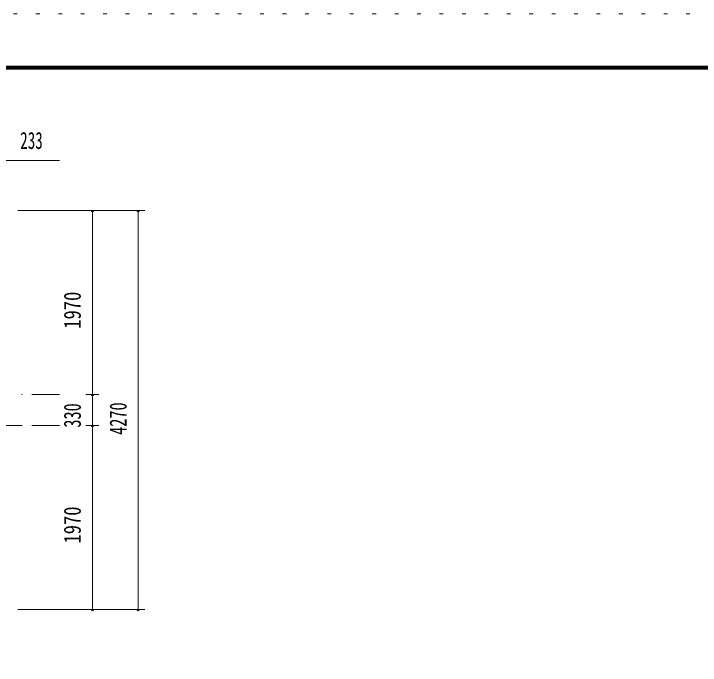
# Model space of a CAD drawing. Units: millimetres, scale not verified. Extents: x -34086 to 34091, y -14700 to 14700.
# Drawn here: x 5953 to 13301, y 7724 to 14700 of the extents above; entities that cross this region are included whole.
import ezdxf
from ezdxf.enums import TextEntityAlignment as Align

# ---------------------------------------------------------------- set-up
doc = ezdxf.new("R2010")
doc.units = ezdxf.units.MM
doc.header["$LTSCALE"] = 80
doc.linetypes.add('USER3', pattern=[24, 12, -5, 2, -5])
doc.linetypes.add('USER4', pattern=[3, 0.5, -2.5])
for name, color, linetype, lineweight in [('0-3_1-27CENTER', 3, 'USER3', 18), ('0-5_1-57DIM', 3, 'Continuous', 18), ('0-C_F-F1PAPER', 5, 'Continuous', 18), ('0-D_F-E_J_ADD', 5, 'USER4', 18)]:
    doc.layers.add(name, color=color, linetype=linetype, lineweight=lineweight)
doc.styles.add('ＭＳ ゴシック', font='')
doc.styles.get('ＭＳ ゴシック').set_extended_font_data('MS Gothic')

msp = doc.modelspace()

# ---------------------------------------------------------------- linework, layer by layer
at = {"layer": '0-3_1-27CENTER'}
for p, q in [((-4922.68, 10622.54), (6043.32, 10622.54)), ((6043.32, 10292.54), (-4922.68, 10292.54))]:
    msp.add_line(p, q, dxfattribs=at)
at = {"layer": '0-5_1-57DIM'}
for p, q in [((-5322.18, 13127.54), (6442.82, 13127.54)), ((5998.32, 12592.54), (7355.32, 12592.54)), ((6809.32, 12592.54), (6781.32, 12592.54)), ((6795.32, 12592.54), (6795.32, 8322.54)), ((7299.32, 12592.54), (7271.32, 12592.54)), ((7285.32, 12592.54), (7285.32, 8322.54)), ((6148.32, 10622.54), (6441.42, 10622.54)), ((6725.32, 10622.54), (6865.32, 10622.54)), ((6809.32, 10622.54), (6781.32, 10622.54)), ((6148.32, 10292.54), (6441.42, 10292.54)), ((6725.32, 10292.54), (6865.32, 10292.54)), ((6809.32, 10292.54), (6781.32, 10292.54)), ((5998.32, 8322.54), (7355.32, 8322.54)), ((6809.32, 8322.54), (6781.32, 8322.54)), ((7299.32, 8322.54), (7271.32, 8322.54))]:
    msp.add_line(p, q, dxfattribs=at)
for centre in [(6795.32, 12592.54), (7285.32, 12592.54), (6795.32, 10622.54), (6795.32, 10292.54), (6795.32, 8322.54), (7285.32, 8322.54)]:
    msp.add_arc(centre, 14, 180, 0, dxfattribs=at)
at = {"layer": '0-C_F-F1PAPER'}
for p, q in [((-6789.13, 14140), (33390.86, 14140)), ((-6785.63, 14136.5), (33387.36, 14136.5)), ((-6782.13, 14133), (33383.86, 14133)), ((-6778.63, 14129.5), (33380.36, 14129.5)), ((-6775.13, 14126), (33376.86, 14126)), ((-6771.63, 14122.5), (33373.36, 14122.5)), ((-6768.13, 14119), (33369.86, 14119)), ((-6764.63, 14115.5), (33366.37, 14115.5)), ((-6761.13, 14112), (33362.86, 14112)), ((-6757.63, 14108.5), (33359.36, 14108.5)), ((-6754.13, 14105), (33355.86, 14105))]:
    msp.add_line(p, q, dxfattribs=at)
at = {"layer": '0-D_F-E_J_ADD'}
msp.add_lwpolyline([(-7489.13, -14700), (-7489.13, 14700), (34090.87, 14700)], dxfattribs=at)

# ---------------------------------------------------------------- texts
at = {"layer": '0-5_1-57DIM', "color": 7, "style": 'ＭＳ ゴシック', "width": 0.65}
msp.add_text('233', height=182.3, dxfattribs=at).set_placement((6021.88, 13197.54), align=Align.BOTTOM_LEFT)
at = {"layer": '0-5_1-57DIM', "color": 7, "style": 'ＭＳ ゴシック'}
for s, width, p in [('1970', 0.8, (6725.32, 11327.28)), ('330', 0.7, (6725.32, 10268.79)), ('4270', 0.7, (7215.32, 10191.47)), ('1970', 0.8, (6725.32, 9027.28))]:
    msp.add_text(s, height=182.3, rotation=90, dxfattribs=dict(at, width=width)).set_placement(p, align=Align.BOTTOM_LEFT)

doc.saveas('drawing.dxf')
